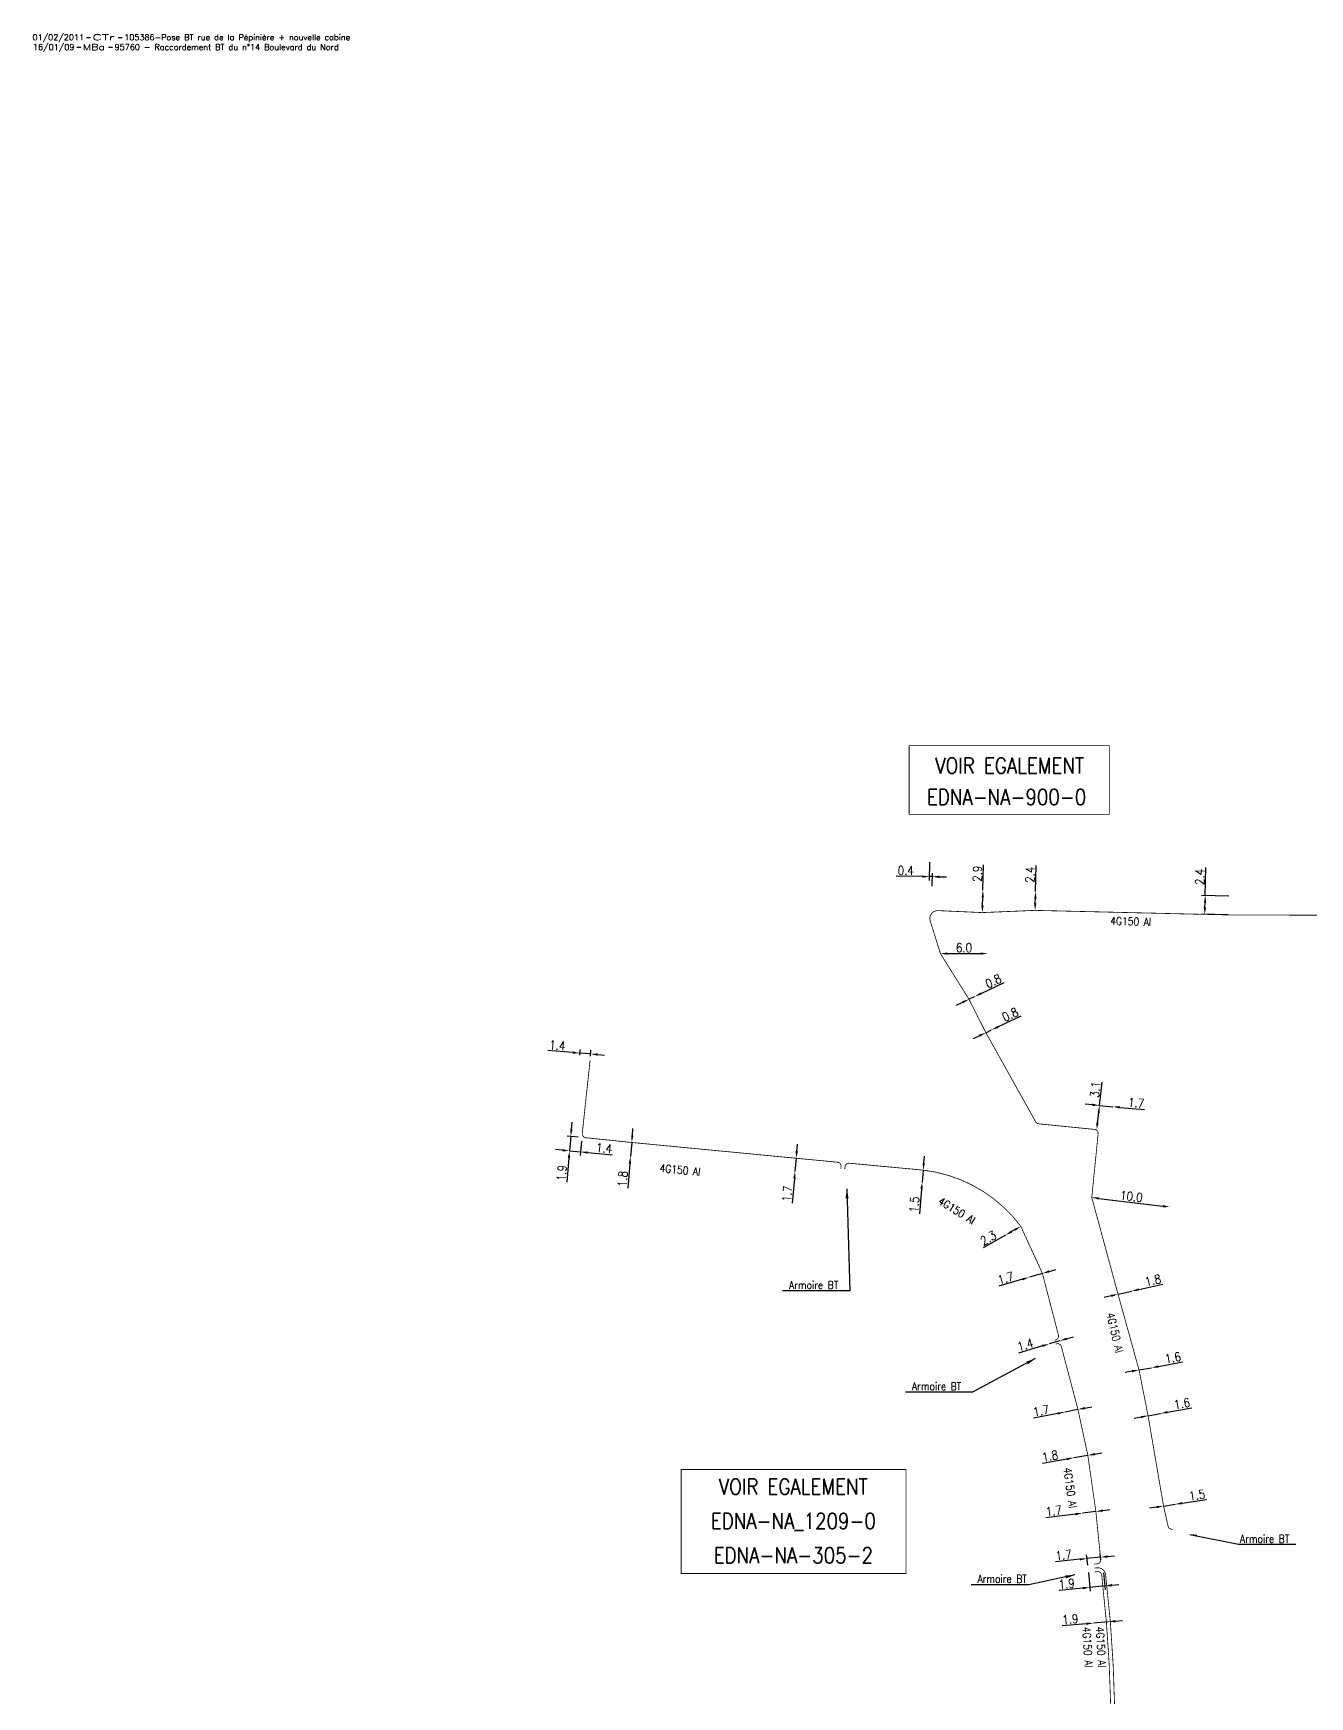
# Model space of a CAD drawing. Header units: millimetres. Extents: x 184994 to 186004, y 128000 to 129009.
# Drawn here: x 185010.7 to 185173, y 128553.6 to 128765.3 of the extents above; entities that cross this region are included whole.
import ezdxf
from ezdxf.enums import TextEntityAlignment as Align

# ---------------------------------------------------------------- set-up
doc = ezdxf.new("R2010")
doc.units = ezdxf.units.MM
doc.header["$PDMODE"] = 34
doc.linetypes.add('B_ST_Al', pattern=[2000, 1000, 1000])
doc.layers.get('0').update_dxf_attribs({"linetype": 'CONTINUOUS'})
doc.layers.get('Defpoints').update_dxf_attribs({"linetype": 'CONTINUOUS'})
for name, color, linetype in [('B_100', 3, 'CONTINUOUS'), ('B_110', 1, 'CONTINUOUS'), ('B_930', 7, 'CONTINUOUS')]:
    doc.layers.add(name, color=color, linetype=linetype)
doc.layers.add('B_910', color=7, linetype='CONTINUOUS', plot=False)
doc.styles.get("Standard").update_dxf_attribs({"font": 'romans.shx', "width": 0.85})
doc.dimstyles.get("Standard").update_dxf_attribs({"dimtxt": 1.5, "dimasz": 1.2, "dimexe": 0.625, "dimexo": 0.625, "dimgap": 0.25, "dimtad": 1, "dimdec": 1, "dimzin": 0, "dimdsep": 46, "dimtxsty": 'Standard', "dimcen": -0.5, "dimadec": 0, "dimazin": 0, "dimtfac": 1, "dimtdec": 1, "dimtmove": 0, "dimatfit": 3, "dimfxl": 0, "dimtolj": 1, "dimtzin": 0, "dimarcsym": 0})

# ---------------------------------------------------------------- blocks, each defined once
blk = doc.blocks.new('GIS_MODF')
at = {"color": 0, "linetype": 'Continuous', "flags": 128}
for points in [[(-2.26, -0.01), (-1.76, -0.01)], [(1.76, -0.01), (2.26, -0.01)]]:
    blk.add_lwpolyline(points, dxfattribs=at)
at = {"color": 0, "linetype": 'Continuous'}
blk.add_attdef('DATE', text='', height=0.75, dxfattribs=at).set_placement((-2.58, -0.39), align=Align.RIGHT)
at = {"color": 0, "linetype": 'Continuous', "width": 3.590909}
blk.add_attdef('USER', text='', height=0.75, dxfattribs=at).set_placement((-1.52, -0.39), (1.31, -0.39), align=Align.FIT)
at = {"color": 0, "linetype": 'Continuous'}
blk.add_attdef('DESC', (2.53, -0.39), '', height=0.75, dxfattribs=at)
blk = doc.blocks.new('*D402')
at = {"layer": 'B_110', "color": 0, "linetype": 'Continuous', "lineweight": -2, "transparency": 16777216}
for p, q in [((185138.15, 128656.08), (185138.23, 128659.4)), ((185138.11, 128654.58), (185138.13, 128655.18))]:
    blk.add_line(p, q, dxfattribs=at)
at = {"layer": 'B_110', "color": 0, "linetype": 'Continuous', "transparency": 16777216}
for points in [[(185137.98, 128655.18), (185138.28, 128655.18), (185138.15, 128656.08)], [(185137.96, 128654.58), (185138.26, 128654.58), (185138.09, 128653.68)]]:
    blk.add_solid(points, dxfattribs=at)
at = {"layer": 'Defpoints', "color": 0, "linetype": 'Continuous', "transparency": 16777216}
for p in [(185138.15, 128656.08), (185138.15, 128656.08), (185138.09, 128653.68)]:
    blk.add_point(p, dxfattribs=at)
at = {"layer": 'B_110', "color": 0, "linetype": 'Continuous', "transparency": 16777216, "insert": (185137.45, 128658.21), "char_height": 1.125, "attachment_point": 5, "rotation": 88.5311}
blk.add_mtext('\\A1;2.4', dxfattribs=at)
blk = doc.blocks.new('*D403')
at = {"layer": 'B_110', "color": 0, "linetype": 'Continuous', "lineweight": -2, "transparency": 16777216}
for p, q in [((185131.45, 128656.25), (185131.53, 128659.48)), ((185131.4, 128654.3), (185131.43, 128655.35))]:
    blk.add_line(p, q, dxfattribs=at)
at = {"layer": 'B_110', "color": 0, "linetype": 'Continuous', "transparency": 16777216}
for points in [[(185131.28, 128655.36), (185131.58, 128655.35), (185131.45, 128656.25)], [(185131.25, 128654.31), (185131.55, 128654.3), (185131.38, 128653.4)]]:
    blk.add_solid(points, dxfattribs=at)
at = {"layer": 'Defpoints', "color": 0, "linetype": 'Continuous', "transparency": 16777216}
for p in [(185131.45, 128656.25), (185131.45, 128656.25), (185131.38, 128653.4)]:
    blk.add_point(p, dxfattribs=at)
at = {"layer": 'B_110', "color": 0, "linetype": 'Continuous', "transparency": 16777216, "insert": (185130.75, 128658.34), "char_height": 1.125, "attachment_point": 5, "rotation": 88.5311}
blk.add_mtext('\\A1;2.9', dxfattribs=at)
blk = doc.blocks.new('*D404')
at = {"layer": 'B_110', "color": 0, "linetype": 'Continuous', "lineweight": -2, "transparency": 16777216}
for p, q in [((185124.67, 128659.82), (185124.63, 128657.5)), ((185123.74, 128657.98), (185120.42, 128658.03)), ((185125.01, 128657.97), (185124.64, 128657.97)), ((185125, 128656.76), (185125.02, 128658.43)), ((185125.91, 128657.95), (185126.81, 128657.94))]:
    blk.add_line(p, q, dxfattribs=at)
at = {"layer": 'B_110', "color": 0, "linetype": 'Continuous', "transparency": 16777216}
for points in [[(185123.74, 128658.13), (185123.74, 128657.83), (185124.64, 128657.97)], [(185125.92, 128658.1), (185125.91, 128657.8), (185125.01, 128657.97)]]:
    blk.add_solid(points, dxfattribs=at)
at = {"layer": 'Defpoints', "color": 0, "linetype": 'Continuous', "transparency": 16777216}
for p in [(185124.67, 128660.29), (185124.64, 128657.97), (185124.99, 128656.29)]:
    blk.add_point(p, dxfattribs=at)
at = {"layer": 'B_110', "color": 0, "linetype": 'Continuous', "transparency": 16777216, "insert": (185121.64, 128658.76), "char_height": 1.125, "attachment_point": 5, "rotation": 359.1889}
blk.add_mtext('\\A1;0.4', dxfattribs=at)
blk = doc.blocks.new('*D405')
at = {"layer": 'B_110', "color": 0, "linetype": 'Continuous', "lineweight": -2, "transparency": 16777216}
blk.add_line((185126.9469, 128648.183), (185131.1469, 128648.183), dxfattribs=at)
at = {"layer": 'B_110', "color": 0, "linetype": 'Continuous', "transparency": 16777216}
for points in [[(185126.9469, 128648.333), (185126.9469, 128648.033), (185126.0469, 128648.183)], [(185131.1469, 128648.333), (185131.1469, 128648.033), (185132.0469, 128648.183)]]:
    blk.add_solid(points, dxfattribs=at)
at = {"layer": 'Defpoints', "color": 0, "linetype": 'Continuous', "transparency": 16777216}
for p in [(185126.0469, 128648.183), (185132.0469, 128648.183), (185132.0469, 128648.183)]:
    blk.add_point(p, dxfattribs=at)
at = {"layer": 'B_110', "color": 0, "linetype": 'Continuous', "transparency": 16777216, "insert": (185129.0469, 128648.933), "char_height": 1.125, "attachment_point": 5}
blk.add_mtext('\\A1;6.0', dxfattribs=at)
blk = doc.blocks.new('*D406')
at = {"layer": 'B_110', "color": 0, "linetype": 'Continuous', "lineweight": -2, "transparency": 16777216}
for p, q in [((185131.22, 128643.1), (185134.17, 128644.51)), ((185129.68, 128642.37), (185130.4, 128642.71)), ((185128.87, 128641.98), (185128.06, 128641.59))]:
    blk.add_line(p, q, dxfattribs=at)
at = {"layer": 'B_110', "color": 0, "linetype": 'Continuous', "transparency": 16777216}
for points in [[(185128.8, 128642.12), (185128.93, 128641.85), (185129.68, 128642.37)], [(185131.15, 128643.24), (185131.28, 128642.97), (185130.4, 128642.71)]]:
    blk.add_solid(points, dxfattribs=at)
at = {"layer": 'Defpoints', "color": 0, "linetype": 'Continuous', "transparency": 16777216}
for p in [(185129.68, 128642.37), (185130.4, 128642.71), (185130.4, 128642.71)]:
    blk.add_point(p, dxfattribs=at)
at = {"layer": 'B_110', "color": 0, "linetype": 'Continuous', "transparency": 16777216, "insert": (185132.78, 128644.68), "char_height": 1.125, "attachment_point": 5, "rotation": 25.4859}
blk.add_mtext('\\A1;0.8', dxfattribs=at)
blk = doc.blocks.new('*D407')
at = {"layer": 'B_110', "color": 0, "linetype": 'Continuous', "lineweight": -2, "transparency": 16777216}
for p, q in [((185133.36, 128638.85), (185136.32, 128640.26)), ((185131.83, 128638.12), (185132.55, 128638.47)), ((185131.01, 128637.73), (185130.2, 128637.35))]:
    blk.add_line(p, q, dxfattribs=at)
at = {"layer": 'B_110', "color": 0, "linetype": 'Continuous', "transparency": 16777216}
for points in [[(185130.95, 128637.87), (185131.08, 128637.6), (185131.83, 128638.12)], [(185133.3, 128638.99), (185133.43, 128638.72), (185132.55, 128638.47)]]:
    blk.add_solid(points, dxfattribs=at)
at = {"layer": 'Defpoints', "color": 0, "linetype": 'Continuous', "transparency": 16777216}
for p in [(185131.83, 128638.12), (185132.55, 128638.47), (185132.55, 128638.47)]:
    blk.add_point(p, dxfattribs=at)
at = {"layer": 'B_110', "color": 0, "linetype": 'Continuous', "transparency": 16777216, "insert": (185134.92, 128640.43), "char_height": 1.125, "attachment_point": 5, "rotation": 25.4859}
blk.add_mtext('\\A1;0.8', dxfattribs=at)
blk = doc.blocks.new('*D408')
at = {"layer": 'B_110', "color": 0, "linetype": 'Continuous', "lineweight": -2, "transparency": 16777216}
for p, q in [((185145.38, 128628.94), (185144.48, 128629.02)), ((185146.28, 128628.86), (185147.97, 128628.7)), ((185148.87, 128628.62), (185151.99, 128628.33))]:
    blk.add_line(p, q, dxfattribs=at)
at = {"layer": 'B_110', "color": 0, "linetype": 'Continuous', "transparency": 16777216}
for points in [[(185145.39, 128629.09), (185145.37, 128628.79), (185146.28, 128628.86)], [(185148.88, 128628.77), (185148.85, 128628.47), (185147.97, 128628.7)]]:
    blk.add_solid(points, dxfattribs=at)
at = {"layer": 'Defpoints', "color": 0, "linetype": 'Continuous', "transparency": 16777216}
for p in [(185146.28, 128628.86), (185147.97, 128628.7), (185147.97, 128628.7)]:
    blk.add_point(p, dxfattribs=at)
at = {"layer": 'B_110', "color": 0, "linetype": 'Continuous', "transparency": 16777216, "insert": (185150.95, 128629.18), "char_height": 1.125, "attachment_point": 5, "rotation": 354.6991}
blk.add_mtext('\\A1;1.7', dxfattribs=at)
blk = doc.blocks.new('*D409')
at = {"layer": 'B_110', "color": 0, "linetype": 'Continuous', "lineweight": -2, "transparency": 16777216}
for p, q in [((185146.28, 128628.86), (185146.62, 128631.84)), ((185146.03, 128626.67), (185146.18, 128627.96))]:
    blk.add_line(p, q, dxfattribs=at)
at = {"layer": 'B_110', "color": 0, "linetype": 'Continuous', "transparency": 16777216}
for points in [[(185146.03, 128627.98), (185146.33, 128627.95), (185146.28, 128628.86)], [(185145.88, 128626.69), (185146.18, 128626.65), (185145.93, 128625.78)]]:
    blk.add_solid(points, dxfattribs=at)
at = {"layer": 'Defpoints', "color": 0, "linetype": 'Continuous', "transparency": 16777216}
for p in [(185146.28, 128628.86), (185146.28, 128628.86), (185145.93, 128625.78)]:
    blk.add_point(p, dxfattribs=at)
at = {"layer": 'B_110', "color": 0, "linetype": 'Continuous', "transparency": 16777216, "insert": (185145.75, 128630.88), "char_height": 1.125, "attachment_point": 5, "rotation": 83.5423}
blk.add_mtext('\\A1;3.1', dxfattribs=at)
blk = doc.blocks.new('*D410')
at = {"layer": 'B_110', "color": 0, "linetype": 'Continuous', "lineweight": -2, "transparency": 16777216}
blk.add_line((185146.19, 128617.04), (185154.33, 128616.05), dxfattribs=at)
at = {"layer": 'B_110', "color": 0, "linetype": 'Continuous', "transparency": 16777216}
for points in [[(185146.21, 128617.19), (185146.17, 128616.89), (185145.3, 128617.15)], [(185154.35, 128616.2), (185154.31, 128615.9), (185155.23, 128615.94)]]:
    blk.add_solid(points, dxfattribs=at)
at = {"layer": 'Defpoints', "color": 0, "linetype": 'Continuous', "transparency": 16777216}
for p in [(185145.3, 128617.15), (185155.23, 128615.94), (185155.23, 128615.94)]:
    blk.add_point(p, dxfattribs=at)
at = {"layer": 'B_110', "color": 0, "linetype": 'Continuous', "transparency": 16777216, "insert": (185150.35, 128617.29), "char_height": 1.125, "attachment_point": 5, "rotation": 353.0339}
blk.add_mtext('\\A1;10.0', dxfattribs=at)
blk = doc.blocks.new('*D411')
at = {"layer": 'B_110', "color": 0, "linetype": 'Continuous', "lineweight": -2, "transparency": 16777216}
for p, q in [((185151.27, 128605.44), (185154.34, 128606.14)), ((185147.76, 128604.64), (185146.89, 128604.44)), ((185148.64, 128604.84), (185150.39, 128605.24))]:
    blk.add_line(p, q, dxfattribs=at)
at = {"layer": 'B_110', "color": 0, "linetype": 'Continuous', "transparency": 16777216}
for points in [[(185147.73, 128604.78), (185147.8, 128604.49), (185148.64, 128604.84)], [(185151.24, 128605.59), (185151.31, 128605.29), (185150.39, 128605.24)]]:
    blk.add_solid(points, dxfattribs=at)
at = {"layer": 'Defpoints', "color": 0, "linetype": 'Continuous', "transparency": 16777216}
for p in [(185148.64, 128604.84), (185150.39, 128605.24), (185150.39, 128605.24)]:
    blk.add_point(p, dxfattribs=at)
at = {"layer": 'B_110', "color": 0, "linetype": 'Continuous', "transparency": 16777216, "insert": (185153.08, 128606.62), "char_height": 1.125, "attachment_point": 5, "rotation": 12.8793}
blk.add_mtext('\\A1;1.8', dxfattribs=at)
blk = doc.blocks.new('*D412')
at = {"layer": 'B_110', "color": 0, "linetype": 'Continuous', "lineweight": -2, "transparency": 16777216}
for p, q in [((185151.31, 128595.21), (185152.89, 128595.49)), ((185153.77, 128595.66), (185156.86, 128596.22)), ((185150.43, 128595.04), (185149.54, 128594.88))]:
    blk.add_line(p, q, dxfattribs=at)
at = {"layer": 'B_110', "color": 0, "linetype": 'Continuous', "transparency": 16777216}
for points in [[(185153.74, 128595.8), (185153.8, 128595.51), (185152.89, 128595.49)], [(185150.4, 128595.19), (185150.45, 128594.9), (185151.31, 128595.21)]]:
    blk.add_solid(points, dxfattribs=at)
at = {"layer": 'Defpoints', "color": 0, "linetype": 'Continuous', "transparency": 16777216}
for p in [(185152.89, 128595.49), (185152.89, 128595.49), (185151.31, 128595.21)]:
    blk.add_point(p, dxfattribs=at)
at = {"layer": 'B_110', "color": 0, "linetype": 'Continuous', "transparency": 16777216, "insert": (185155.62, 128596.76), "char_height": 1.125, "attachment_point": 5, "rotation": 10.3599}
blk.add_mtext('\\A1;1.6', dxfattribs=at)
blk = doc.blocks.new('*D413')
at = {"layer": 'B_110', "color": 0, "linetype": 'Continuous', "lineweight": -2, "transparency": 16777216}
for p, q in [((185151.57, 128589.21), (185150.69, 128589.05)), ((185152.46, 128589.38), (185154.03, 128589.66)), ((185154.92, 128589.83), (185158.01, 128590.39))]:
    blk.add_line(p, q, dxfattribs=at)
at = {"layer": 'B_110', "color": 0, "linetype": 'Continuous', "transparency": 16777216}
for points in [[(185151.54, 128589.36), (185151.6, 128589.07), (185152.46, 128589.38)], [(185154.89, 128589.97), (185154.94, 128589.68), (185154.03, 128589.66)]]:
    blk.add_solid(points, dxfattribs=at)
at = {"layer": 'Defpoints', "color": 0, "linetype": 'Continuous', "transparency": 16777216}
for p in [(185152.46, 128589.38), (185154.03, 128589.66), (185154.03, 128589.66)]:
    blk.add_point(p, dxfattribs=at)
at = {"layer": 'B_110', "color": 0, "linetype": 'Continuous', "transparency": 16777216, "insert": (185156.77, 128590.93), "char_height": 1.125, "attachment_point": 5, "rotation": 10.3599}
blk.add_mtext('\\A1;1.6', dxfattribs=at)
blk = doc.blocks.new('*D414')
at = {"layer": 'B_110', "color": 0, "linetype": 'Continuous', "lineweight": -2, "transparency": 16777216}
for p, q in [((185156.8, 128578.25), (185159.91, 128578.72)), ((185153.54, 128577.76), (185152.65, 128577.63)), ((185154.43, 128577.89), (185155.91, 128578.12))]:
    blk.add_line(p, q, dxfattribs=at)
at = {"layer": 'B_110', "color": 0, "linetype": 'Continuous', "transparency": 16777216}
for points in [[(185153.51, 128577.91), (185153.56, 128577.61), (185154.43, 128577.89)], [(185156.78, 128578.4), (185156.82, 128578.1), (185155.91, 128578.12)]]:
    blk.add_solid(points, dxfattribs=at)
at = {"layer": 'Defpoints', "color": 0, "linetype": 'Continuous', "transparency": 16777216}
for p in [(185154.43, 128577.89), (185155.91, 128578.12), (185155.91, 128578.12)]:
    blk.add_point(p, dxfattribs=at)
at = {"layer": 'B_110', "color": 0, "linetype": 'Continuous', "transparency": 16777216, "insert": (185158.69, 128579.29), "char_height": 1.125, "attachment_point": 5, "rotation": 8.5644}
blk.add_mtext('\\A1;1.5', dxfattribs=at)
blk = doc.blocks.new('*D420')
at = {"layer": 'B_110', "color": 0, "linetype": 'Continuous', "lineweight": -2, "transparency": 16777216}
for p, q in [((185159.73, 128655.58), (185159.82, 128659.13)), ((185162.73, 128655.5), (185159.26, 128655.59)), ((185162.67, 128653.11), (185159.2, 128653.19)), ((185159.69, 128654.08), (185159.71, 128654.68))]:
    blk.add_line(p, q, dxfattribs=at)
at = {"layer": 'B_110', "color": 0, "linetype": 'Continuous', "transparency": 16777216}
for points in [[(185159.56, 128654.69), (185159.86, 128654.68), (185159.73, 128655.58)], [(185159.54, 128654.09), (185159.84, 128654.08), (185159.67, 128653.18)]]:
    blk.add_solid(points, dxfattribs=at)
at = {"layer": 'Defpoints', "color": 0, "linetype": 'Continuous', "transparency": 16777216}
for p in [(185159.73, 128655.58), (185163.2, 128655.49), (185163.14, 128653.09)]:
    blk.add_point(p, dxfattribs=at)
at = {"layer": 'B_110', "color": 0, "linetype": 'Continuous', "transparency": 16777216, "insert": (185159.04, 128657.94), "char_height": 1.125, "attachment_point": 5, "rotation": 88.5311}
blk.add_mtext('\\A1;2.4', dxfattribs=at)
blk = doc.blocks.new('*D765')
at = {"layer": 'B_100', "color": 0, "linetype": 'Continuous', "lineweight": -2, "transparency": 16777216}
for p, q in [((185079.29, 128635.59), (185076.12, 128635.85)), ((185080.17, 128635.24), (185080.23, 128635.99)), ((185081.52, 128635.13), (185081.58, 128635.88)), ((185081.55, 128635.41), (185080.19, 128635.52)), ((185082.44, 128635.34), (185083.34, 128635.27))]:
    blk.add_line(p, q, dxfattribs=at)
at = {"layer": 'B_100', "color": 0, "linetype": 'Continuous', "transparency": 16777216}
for points in [[(185079.31, 128635.74), (185079.28, 128635.44), (185080.19, 128635.52)], [(185082.46, 128635.49), (185082.43, 128635.19), (185081.55, 128635.41)]]:
    blk.add_solid(points, dxfattribs=at)
at = {"layer": 'Defpoints', "color": 0, "linetype": 'Continuous', "transparency": 16777216}
for p in [(185080.13, 128634.77), (185080.19, 128635.52), (185081.49, 128634.66)]:
    blk.add_point(p, dxfattribs=at)
at = {"layer": 'B_100', "color": 0, "linetype": 'Continuous', "transparency": 16777216, "insert": (185077.32, 128636.51), "char_height": 1.125, "attachment_point": 5, "rotation": 355.3677}
blk.add_mtext('\\A1;1.4', dxfattribs=at)
blk = doc.blocks.new('*D766')
at = {"layer": 'B_100', "color": 0, "linetype": 'Continuous', "lineweight": -2, "transparency": 16777216}
for p, q in [((185077.98, 128623.16), (185077.08, 128623.25)), ((185078.87, 128623.08), (185080.27, 128622.95)), ((185080.39, 128624.33), (185080.22, 128622.48)), ((185081.16, 128622.86), (185084.33, 128622.57))]:
    blk.add_line(p, q, dxfattribs=at)
at = {"layer": 'B_100', "color": 0, "linetype": 'Continuous', "transparency": 16777216}
for points in [[(185077.99, 128623.31), (185077.96, 128623.01), (185078.87, 128623.08)], [(185081.18, 128623.01), (185081.15, 128622.72), (185080.27, 128622.95)]]:
    blk.add_solid(points, dxfattribs=at)
at = {"layer": 'Defpoints', "color": 0, "linetype": 'Continuous', "transparency": 16777216}
for p in [(185078.87, 128623.08), (185078.87, 128623.08), (185080.44, 128624.8)]:
    blk.add_point(p, dxfattribs=at)
at = {"layer": 'B_100', "color": 0, "linetype": 'Continuous', "transparency": 16777216, "insert": (185083.27, 128623.42), "char_height": 1.125, "attachment_point": 5, "rotation": 354.6575}
blk.add_mtext('\\A1;1.4', dxfattribs=at)
blk = doc.blocks.new('*D767')
at = {"layer": 'B_100', "color": 0, "linetype": 'Continuous', "lineweight": -2, "transparency": 16777216}
for p, q in [((185079.11, 128625.82), (185079.19, 128626.72)), ((185079.97, 128624.84), (185078.56, 128624.96)), ((185079.03, 128624.92), (185078.87, 128623.08)), ((185078.79, 128622.18), (185078.53, 128619.1))]:
    blk.add_line(p, q, dxfattribs=at)
at = {"layer": 'B_100', "color": 0, "linetype": 'Continuous', "transparency": 16777216}
for points in [[(185078.96, 128625.83), (185079.26, 128625.81), (185079.03, 128624.92)], [(185078.64, 128622.2), (185078.94, 128622.17), (185078.87, 128623.08)]]:
    blk.add_solid(points, dxfattribs=at)
at = {"layer": 'Defpoints', "color": 0, "linetype": 'Continuous', "transparency": 16777216}
for p in [(185078.87, 128623.08), (185078.87, 128623.08), (185080.44, 128624.8)]:
    blk.add_point(p, dxfattribs=at)
at = {"layer": 'B_100', "color": 0, "linetype": 'Continuous', "transparency": 16777216, "insert": (185077.87, 128620.26), "char_height": 1.125, "attachment_point": 5, "rotation": 85.0601}
blk.add_mtext('\\A1;1.9', dxfattribs=at)
blk = doc.blocks.new('*D768')
at = {"layer": 'B_100', "color": 0, "linetype": 'Continuous', "lineweight": -2, "transparency": 16777216}
for p, q in [((185086.86, 128625.04), (185086.93, 128625.94)), ((185086.78, 128624.15), (185086.62, 128622.35)), ((185086.55, 128621.46), (185086.28, 128618.33))]:
    blk.add_line(p, q, dxfattribs=at)
at = {"layer": 'B_100', "color": 0, "linetype": 'Continuous', "transparency": 16777216}
for points in [[(185086.71, 128625.06), (185087.01, 128625.03), (185086.78, 128624.15)], [(185086.4, 128621.47), (185086.7, 128621.44), (185086.62, 128622.35)]]:
    blk.add_solid(points, dxfattribs=at)
at = {"layer": 'Defpoints', "color": 0, "linetype": 'Continuous', "transparency": 16777216}
for p in [(185086.78, 128624.15), (185086.62, 128622.35), (185086.62, 128622.35)]:
    blk.add_point(p, dxfattribs=at)
at = {"layer": 'B_100', "color": 0, "linetype": 'Continuous', "transparency": 16777216, "insert": (185085.63, 128619.51), "char_height": 1.125, "attachment_point": 5, "rotation": 85.0596}
blk.add_mtext('\\A1;1.8', dxfattribs=at)
blk = doc.blocks.new('*D769')
at = {"layer": 'B_100', "color": 0, "linetype": 'Continuous', "lineweight": -2, "transparency": 16777216}
for p, q in [((185107.78, 128623.04), (185107.85, 128623.93)), ((185107.7, 128622.14), (185107.55, 128620.47)), ((185107.48, 128619.57), (185107.21, 128616.44))]:
    blk.add_line(p, q, dxfattribs=at)
at = {"layer": 'B_100', "color": 0, "linetype": 'Continuous', "transparency": 16777216}
for points in [[(185107.63, 128623.05), (185107.93, 128623.02), (185107.7, 128622.14)], [(185107.33, 128619.58), (185107.63, 128619.56), (185107.55, 128620.47)]]:
    blk.add_solid(points, dxfattribs=at)
at = {"layer": 'Defpoints', "color": 0, "linetype": 'Continuous', "transparency": 16777216}
for p in [(185107.7, 128622.14), (185107.55, 128620.47), (185107.55, 128620.47)]:
    blk.add_point(p, dxfattribs=at)
at = {"layer": 'B_100', "color": 0, "linetype": 'Continuous', "transparency": 16777216, "insert": (185106.56, 128617.62), "char_height": 1.125, "attachment_point": 5, "rotation": 85.0602}
blk.add_mtext('\\A1;1.7', dxfattribs=at)
blk = doc.blocks.new('*D770')
at = {"layer": 'B_110', "color": 0, "linetype": 'Continuous', "lineweight": -2, "transparency": 16777216}
for p, q in [((185123.93, 128621.52), (185124.01, 128622.42)), ((185123.86, 128620.63), (185123.73, 128619.1)), ((185123.65, 128618.21), (185123.38, 128615.07))]:
    blk.add_line(p, q, dxfattribs=at)
at = {"layer": 'B_110', "color": 0, "linetype": 'Continuous', "transparency": 16777216}
for points in [[(185123.78, 128621.54), (185124.08, 128621.51), (185123.86, 128620.63)], [(185123.5, 128618.22), (185123.8, 128618.19), (185123.73, 128619.1)]]:
    blk.add_solid(points, dxfattribs=at)
at = {"layer": 'Defpoints', "color": 0, "linetype": 'Continuous', "transparency": 16777216}
for p in [(185123.73, 128619.1), (185123.73, 128619.1), (185123.86, 128620.63)]:
    blk.add_point(p, dxfattribs=at)
at = {"layer": 'B_110', "color": 0, "linetype": 'Continuous', "transparency": 16777216, "insert": (185122.73, 128616.26), "char_height": 1.125, "attachment_point": 5, "rotation": 85.0998}
blk.add_mtext('\\A1;1.5', dxfattribs=at)
blk = doc.blocks.new('*D771')
at = {"layer": 'B_110', "color": 0, "linetype": 'Continuous', "lineweight": -2, "transparency": 16777216}
for p, q in [((185135.5, 128613.03), (185135.11, 128612.81)), ((185134.33, 128612.36), (185131.47, 128610.75))]:
    blk.add_line(p, q, dxfattribs=at)
at = {"layer": 'B_110', "color": 0, "linetype": 'Continuous', "transparency": 16777216}
for points in [[(185135.04, 128612.94), (185135.18, 128612.68), (185134.33, 128612.36)], [(185135.43, 128613.16), (185135.57, 128612.9), (185136.28, 128613.47)]]:
    blk.add_solid(points, dxfattribs=at)
at = {"layer": 'Defpoints', "color": 0, "linetype": 'Continuous', "transparency": 16777216}
for p in [(185136.28, 128613.47), (185134.33, 128612.36), (185134.33, 128612.36)]:
    blk.add_point(p, dxfattribs=at)
at = {"layer": 'B_110', "color": 0, "linetype": 'Continuous', "transparency": 16777216, "insert": (185132.14, 128611.99), "char_height": 1.125, "attachment_point": 5, "rotation": 29.4992}
blk.add_mtext('\\A1;2.3', dxfattribs=at)
blk = doc.blocks.new('*D772')
at = {"layer": 'B_110', "color": 0, "linetype": 'Continuous', "lineweight": -2, "transparency": 16777216}
for p, q in [((185136.5, 128606.74), (185133.49, 128605.85)), ((185139.02, 128607.49), (185137.36, 128607)), ((185139.88, 128607.75), (185140.74, 128608))]:
    blk.add_line(p, q, dxfattribs=at)
at = {"layer": 'B_110', "color": 0, "linetype": 'Continuous', "transparency": 16777216}
for points in [[(185136.46, 128606.89), (185136.54, 128606.6), (185137.36, 128607)], [(185139.84, 128607.89), (185139.92, 128607.6), (185139.02, 128607.49)]]:
    blk.add_solid(points, dxfattribs=at)
at = {"layer": 'Defpoints', "color": 0, "linetype": 'Continuous', "transparency": 16777216}
for p in [(185137.36, 128607), (185137.36, 128607), (185139.02, 128607.49)]:
    blk.add_point(p, dxfattribs=at)
at = {"layer": 'B_110', "color": 0, "linetype": 'Continuous', "transparency": 16777216, "insert": (185134.35, 128606.89), "char_height": 1.125, "attachment_point": 5, "rotation": 16.5289}
blk.add_mtext('\\A1;1.7', dxfattribs=at)
blk = doc.blocks.new('*D773')
at = {"layer": 'B_110', "color": 0, "linetype": 'Continuous', "lineweight": -2, "transparency": 16777216}
for p, q in [((185139.02, 128598.26), (185135.96, 128597.35)), ((185141.24, 128598.92), (185139.88, 128598.52)), ((185142.1, 128599.18), (185142.97, 128599.43))]:
    blk.add_line(p, q, dxfattribs=at)
at = {"layer": 'B_110', "color": 0, "linetype": 'Continuous', "transparency": 16777216}
for points in [[(185138.97, 128598.4), (185139.06, 128598.12), (185139.88, 128598.52)], [(185142.06, 128599.32), (185142.15, 128599.03), (185141.24, 128598.92)]]:
    blk.add_solid(points, dxfattribs=at)
at = {"layer": 'Defpoints', "color": 0, "linetype": 'Continuous', "transparency": 16777216}
for p in [(185139.88, 128598.52), (185139.88, 128598.52), (185141.24, 128598.92)]:
    blk.add_point(p, dxfattribs=at)
at = {"layer": 'B_110', "color": 0, "linetype": 'Continuous', "transparency": 16777216, "insert": (185136.84, 128598.4), "char_height": 1.125, "attachment_point": 5, "rotation": 16.5289}
blk.add_mtext('\\A1;1.4', dxfattribs=at)
blk = doc.blocks.new('*D774')
at = {"layer": 'B_110', "color": 0, "linetype": 'Continuous', "lineweight": -2, "transparency": 16777216}
for p, q in [((185140.98, 128589.68), (185137.89, 128589.07)), ((185143.54, 128590.18), (185141.86, 128589.85)), ((185144.42, 128590.35), (185145.3, 128590.52))]:
    blk.add_line(p, q, dxfattribs=at)
at = {"layer": 'B_110', "color": 0, "linetype": 'Continuous', "transparency": 16777216}
for points in [[(185140.95, 128589.82), (185141.01, 128589.53), (185141.86, 128589.85)], [(185144.39, 128590.5), (185144.45, 128590.2), (185143.54, 128590.18)]]:
    blk.add_solid(points, dxfattribs=at)
at = {"layer": 'Defpoints', "color": 0, "linetype": 'Continuous', "transparency": 16777216}
for p in [(185141.86, 128589.85), (185141.86, 128589.85), (185143.54, 128590.18)]:
    blk.add_point(p, dxfattribs=at)
at = {"layer": 'B_110', "color": 0, "linetype": 'Continuous', "transparency": 16777216, "insert": (185138.85, 128590.02), "char_height": 1.125, "attachment_point": 5, "rotation": 11.0899}
blk.add_mtext('\\A1;1.7', dxfattribs=at)
blk = doc.blocks.new('*D775')
at = {"layer": 'B_110', "color": 0, "linetype": 'Continuous', "lineweight": -2, "transparency": 16777216}
for p, q in [((185142.11, 128583.87), (185139.02, 128583.32)), ((185144.8, 128584.34), (185143, 128584.03)), ((185145.69, 128584.5), (185146.58, 128584.66))]:
    blk.add_line(p, q, dxfattribs=at)
at = {"layer": 'B_110', "color": 0, "linetype": 'Continuous', "transparency": 16777216}
for points in [[(185142.09, 128584.02), (185142.14, 128583.72), (185143, 128584.03)], [(185145.66, 128584.65), (185145.72, 128584.35), (185144.8, 128584.34)]]:
    blk.add_solid(points, dxfattribs=at)
at = {"layer": 'Defpoints', "color": 0, "linetype": 'Continuous', "transparency": 16777216}
for p in [(185143, 128584.03), (185143, 128584.03), (185144.8, 128584.34)]:
    blk.add_point(p, dxfattribs=at)
at = {"layer": 'B_110', "color": 0, "linetype": 'Continuous', "transparency": 16777216, "insert": (185139.99, 128584.26), "char_height": 1.125, "attachment_point": 5, "rotation": 10.0044}
blk.add_mtext('\\A1;1.8', dxfattribs=at)
blk = doc.blocks.new('*D776')
at = {"layer": 'B_110', "color": 0, "linetype": 'Continuous', "lineweight": -2, "transparency": 16777216}
for p, q in [((185143.21, 128576.87), (185139.45, 128576.38)), ((185145.82, 128577.2), (185144.11, 128576.98)), ((185146.71, 128577.32), (185147.61, 128577.43))]:
    blk.add_line(p, q, dxfattribs=at)
at = {"layer": 'B_110', "color": 0, "linetype": 'Continuous', "transparency": 16777216}
for points in [[(185143.19, 128577.01), (185143.23, 128576.72), (185144.11, 128576.98)], [(185146.7, 128577.47), (185146.73, 128577.17), (185145.82, 128577.2)]]:
    blk.add_solid(points, dxfattribs=at)
at = {"layer": 'Defpoints', "color": 0, "linetype": 'Continuous', "transparency": 16777216}
for p in [(185144.11, 128576.98), (185144.11, 128576.98), (185145.82, 128577.2)]:
    blk.add_point(p, dxfattribs=at)
at = {"layer": 'B_110', "color": 0, "linetype": 'Continuous', "transparency": 16777216, "insert": (185140.46, 128577.27), "char_height": 1.125, "attachment_point": 5, "rotation": 7.3593}
blk.add_mtext('\\A1;1.7', dxfattribs=at)
blk = doc.blocks.new('*D777')
at = {"layer": 'B_110', "color": 0, "linetype": 'Continuous', "lineweight": -2, "transparency": 16777216}
for p, q in [((185143.8, 128571.11), (185140.67, 128570.8)), ((185144.78, 128570.38), (185144.65, 128571.67)), ((185146.42, 128571.38), (185144.69, 128571.2)), ((185146.45, 128571.06), (185146.37, 128571.84)), ((185147.31, 128571.47), (185148.21, 128571.56))]:
    blk.add_line(p, q, dxfattribs=at)
at = {"layer": 'B_110', "color": 0, "linetype": 'Continuous', "transparency": 16777216}
for points in [[(185143.78, 128571.26), (185143.81, 128570.97), (185144.69, 128571.2)], [(185147.3, 128571.62), (185147.33, 128571.32), (185146.42, 128571.38)]]:
    blk.add_solid(points, dxfattribs=at)
at = {"layer": 'Defpoints', "color": 0, "linetype": 'Continuous', "transparency": 16777216}
for p in [(185144.69, 128571.2), (185146.49, 128570.59), (185144.82, 128569.92)]:
    blk.add_point(p, dxfattribs=at)
at = {"layer": 'B_110', "color": 0, "linetype": 'Continuous', "transparency": 16777216, "insert": (185141.71, 128571.66), "char_height": 1.125, "attachment_point": 5, "rotation": 5.7615}
blk.add_mtext('\\A1;1.7', dxfattribs=at)
blk = doc.blocks.new('*D783')
at = {"layer": 'B_110', "color": 0, "linetype": 'Continuous', "lineweight": -2, "transparency": 16777216}
for p, q in [((185144.62, 128562.92), (185141.54, 128562.65)), ((185147.41, 128563.16), (185145.52, 128563)), ((185148.31, 128563.24), (185149.2, 128563.32))]:
    blk.add_line(p, q, dxfattribs=at)
at = {"layer": 'B_110', "color": 0, "linetype": 'Continuous', "transparency": 16777216}
for points in [[(185144.61, 128563.07), (185144.63, 128562.77), (185145.52, 128563)], [(185148.29, 128563.39), (185148.32, 128563.09), (185147.41, 128563.16)]]:
    blk.add_solid(points, dxfattribs=at)
at = {"layer": 'Defpoints', "color": 0, "linetype": 'Continuous', "transparency": 16777216}
for p in [(185145.52, 128563), (185145.52, 128563), (185147.41, 128563.16)]:
    blk.add_point(p, dxfattribs=at)
at = {"layer": 'B_110', "color": 0, "linetype": 'Continuous', "transparency": 16777216, "insert": (185142.57, 128563.49), "char_height": 1.125, "attachment_point": 5, "rotation": 4.9445}
blk.add_mtext('\\A1;1.9', dxfattribs=at)
blk = doc.blocks.new('*D784')
at = {"layer": 'B_110', "color": 0, "linetype": 'Continuous', "lineweight": -2, "transparency": 16777216}
for p, q in [((185144.87, 128569.45), (185145.11, 128567.08)), ((185146.79, 128569.39), (185147, 128567.27)), ((185144.17, 128567.45), (185141.09, 128567.14)), ((185146.95, 128567.73), (185145.06, 128567.54)), ((185147.85, 128567.82), (185148.74, 128567.91))]:
    blk.add_line(p, q, dxfattribs=at)
at = {"layer": 'B_110', "color": 0, "linetype": 'Continuous', "transparency": 16777216}
for points in [[(185147.83, 128567.97), (185147.86, 128567.67), (185146.95, 128567.73)], [(185144.15, 128567.6), (185144.18, 128567.3), (185145.06, 128567.54)]]:
    blk.add_solid(points, dxfattribs=at)
at = {"layer": 'Defpoints', "color": 0, "linetype": 'Continuous', "transparency": 16777216}
for p in [(185144.82, 128569.92), (185146.74, 128569.86), (185145.06, 128567.54)]:
    blk.add_point(p, dxfattribs=at)
at = {"layer": 'B_110', "color": 0, "linetype": 'Continuous', "transparency": 16777216, "insert": (185142.1, 128568), "char_height": 1.125, "attachment_point": 5, "rotation": 5.7615}
blk.add_mtext('\\A1;1.9', dxfattribs=at)

msp = doc.modelspace()

# ---------------------------------------------------------------- linework, layer by layer
at = {"layer": 'B_100', "linetype": 'B_ST_Al', "const_width": 0.1, "flags": 128}
msp.add_lwpolyline([(185081.49, 128634.66), (185080.49, 128625.3, 0.415149), (185080.94, 128624.75), (185086.78, 128624.15), (185107.7, 128622.14), (185112.96, 128621.64, -0.41589), (185113.41, 128621.09), (185113.38, 128620.8)], format="xyb", dxfattribs=at)
at = {"layer": 'B_100', "linetype": 'B_ST_Al', "ltscale": 0.5, "const_width": 0.1, "flags": 128}
msp.add_lwpolyline([(185146.67, 128537.51), (185146.93, 128537.5, 0.422409), (185147.47, 128537.97), (185147.6, 128541.02), (185147.72, 128544.28), (185147.84, 128548.27), (185147.73, 128551.72), (185147.52, 128557.69), (185147.16, 128563.14), (185146.77, 128567.02), (185146.57, 128569.09, 0.414248), (185146.02, 128569.54), (185145.67, 128569.5)], format="xyb", dxfattribs=at)
at = {"layer": 'B_110', "linetype": 'B_ST_Al', "const_width": 0.1, "flags": 128}
for points in [[(185176.91, 128655.2), (185176.87, 128654.03, -0.404705), (185175.86, 128653.07), (185163.14, 128653.09), (185138.09, 128653.68), (185131.42, 128653.4, -0.02138), (185131.33, 128653.4), (185125.75, 128653.65, 0.519585), (185124.75, 128652.35), (185126.05, 128648.18), (185129.68, 128642.37), (185131.83, 128638.12), (185138.17, 128626.77, 0.245019), (185138.56, 128626.52), (185145.66, 128625.81, -0.418072), (185146.11, 128625.25), (185145.3, 128617.15), (185148.64, 128604.84), (185151.31, 128595.21), (185152.46, 128589.38), (185154.43, 128577.89), (185155.01, 128575.33, 0.388634), (185155.56, 128574.94), (185155.6, 128574.94)], [(185140.57, 128598.98), (185140.71, 128599.02, 0.403992), (185141.06, 128599.63), (185139.02, 128607.49), (185136.28, 128613.47, 0.20666), (185123.86, 128620.63), (185114.45, 128621.51, 0.411897), (185113.91, 128621.06), (185113.88, 128620.75)], [(185145.57, 128570.5), (185146, 128570.54, 0.41462), (185146.44, 128571.09), (185145.82, 128577.2), (185144.8, 128584.34), (185143.54, 128590.18), (185141.43, 128598.18, 0.423441), (185140.81, 128598.53), (185140.72, 128598.5)], [(185145.62, 128570), (185145.97, 128570.03, -0.414248), (185147.06, 128569.14), (185147.27, 128567.07), (185147.66, 128563.18), (185148.02, 128557.72), (185148.23, 128551.74), (185148.34, 128548.28), (185148.22, 128544.26), (185148.09, 128541), (185147.97, 128537.95, -0.422409), (185146.9, 128537), (185146.63, 128537.02)]]:
    msp.add_lwpolyline(points, format="xyb", dxfattribs=at)
at = {"layer": 'B_930', "const_width": 0.1}
for points in [[(185122.07, 128674.65), (185147.54, 128674.65), (185147.54, 128665.91), (185122.07, 128665.91)], [(185093.07, 128582.54), (185121.66, 128582.54), (185121.66, 128569.3), (185093.07, 128569.3)]]:
    msp.add_lwpolyline(points, close=True, dxfattribs=at)

# ---------------------------------------------------------------- block references
at = {"layer": 'B_910'}
ref = msp.add_blockref('GIS_MODF', (185019.7, 128764.77), dxfattribs=at)
ref.add_attrib('DATE', '01/02/2011', dxfattribs={"layer": '0', "color": 0, "linetype": 'Continuous', "height": 0.75}).set_placement((185017.12, 128764.39), align=Align.RIGHT)
ref.add_attrib('USER', 'CTr', dxfattribs={"layer": '0', "color": 0, "linetype": 'Continuous', "height": 0.75, "width": 1.612245}).set_placement((185018.19, 128764.39), (185021.01, 128764.39), align=Align.FIT)
ref.add_attrib('DESC', '105386-Pose BT rue de la Pépinière + nouvelle cabine', (185022.23, 128764.39), dxfattribs={"layer": '0', "color": 0, "linetype": 'Continuous', "height": 0.75})
ref = msp.add_blockref('GIS_MODF', (185018.47, 128763.54), dxfattribs=at)
ref.add_attrib('DATE', '16/01/09', dxfattribs={"layer": '0', "color": 0, "linetype": 'Continuous', "height": 0.75}).set_placement((185015.89, 128763.15), align=Align.RIGHT)
ref.add_attrib('USER', 'MBa', dxfattribs={"layer": '0', "color": 0, "linetype": 'Continuous', "height": 0.75, "width": 1.316667}).set_placement((185016.96, 128763.15), (185019.78, 128763.15), align=Align.FIT)
ref.add_attrib('DESC', '95760 - Raccordement BT du n°14 Boulevard du Nord', (185021, 128763.15), dxfattribs={"layer": '0', "color": 0, "linetype": 'Continuous', "height": 0.75})

# ---------------------------------------------------------------- texts
at = {"layer": 'B_100', "linetype": 'B_ST_Al', "width": 0.85}
msp.add_text('4G150 Al', height=1, rotation=354.5207, dxfattribs=at).set_placement((185092.93, 128620.65), align=Align.MIDDLE)
at = {"layer": 'B_100', "linetype": 'B_ST_Al', "ltscale": 0.5, "width": 0.85}
msp.add_text('4G150 Al', height=1, rotation=273.3299, dxfattribs=at).set_placement((185144.12, 128562.5))
at = {"layer": 'B_110', "linetype": 'B_ST_Al', "width": 0.85}
for rotation, p in [(358.4702, (185150.26, 128652.28)), (328.3887, (185128.13, 128615.48)), (283.3913, (185148.24, 128599.94)), (278.1223, (185142.55, 128580.2))]:
    msp.add_text('4G150 Al', height=1, rotation=rotation, dxfattribs=at).set_placement(p, align=Align.MIDDLE)
at = {"layer": 'B_110', "linetype": 'B_ST_Al', "ltscale": 0.5, "width": 0.85}
msp.add_text('4G150 Al', height=1, rotation=273.3299, dxfattribs=at).set_placement((185145.82, 128562.51))
at = {"layer": 'B_110', "linetype": 'Continuous', "char_height": 1, "attachment_point": 6}
for insert in [(185113.06, 128606.01), (185128.7, 128593.13), (185137.04, 128568.63)]:
    msp.add_mtext('Armoire BT', dxfattribs=dict(at, insert=insert))
at = {"layer": 'B_110', "insert": (185164.16, 128573.22), "char_height": 1, "attachment_point": 7}
msp.add_mtext('Armoire BT', dxfattribs=at)
at = {"layer": 'B_930', "width": 0.85}
for s, p in [('VOIR EGALEMENT', (185134.87, 128671.1)), ('EDNA-NA-900-0', (185134.46, 128667.1)), ('VOIR EGALEMENT', (185107.34, 128579.36)), ('EDNA-NA_1209-0', (185107.34, 128574.99)), ('EDNA-NA-305-2', (185107.34, 128570.62))]:
    msp.add_text(s, height=2, dxfattribs=at).set_placement(p, align=Align.CENTER)

# ---------------------------------------------------------------- dimensions: what is measured, and where the dimension line sits
at = {"layer": 'B_100', "linetype": 'Continuous'}
for base, p1, p2, angle, picture, middle in [((185080.19, 128635.52), (185081.49, 128634.66), (185080.13, 128634.77), 355.3677, '*D765', (185077.26, 128635.76)), ((185078.87, 128623.08), (185080.44, 128624.8), (185078.87, 128623.08), 85.0601, '*D767', (185078.62, 128620.19)), ((185086.62, 128622.35), (185086.78, 128624.15), (185086.62, 128622.35), 85.0596, '*D768', (185086.37, 128619.44)), ((185078.87, 128623.08), (185080.44, 128624.8), (185078.87, 128623.08), 354.6575, '*D766', (185083.2, 128622.67)), ((185107.55, 128620.47), (185107.7, 128622.14), (185107.55, 128620.47), 85.0602, '*D769', (185107.3, 128617.56))]:
    dim = msp.add_linear_dim(base=base, p1=p1, p2=p2, angle=angle, dimstyle='Standard', override={"dimscale": 0.75}, dxfattribs=at)
    dim.commit()
    dim.dimension.update_dxf_attribs({"geometry": picture, "text_midpoint": middle, "dimtype": 160})
at = {"layer": 'B_110', "linetype": 'Continuous'}
for base, p1, p2, angle, override, picture, middle in [((185124.64, 128657.97), (185124.99, 128656.29), (185124.67, 128660.29), 359.1889, {"dimscale": 0.75}, '*D404', (185121.63, 128658.01)), ((185131.4482, 128656.2516), (185131.3751, 128653.4025), (185131.4482, 128656.2516), 268.5311, {"dimscale": 0.75}, '*D403', (185131.5011, 128658.3174)), ((185138.15, 128656.08), (185138.09, 128653.68), (185138.15, 128656.08), 268.5311, {"dimscale": 0.75}, '*D402', (185138.2, 128658.19)), ((185159.73, 128655.58), (185163.14, 128653.09), (185163.2, 128655.49), 268.5311, {"dimscale": 0.75}, '*D420', (185159.79, 128657.92)), ((185132.05, 128648.18), (185126.05, 128648.18), (185132.05, 128648.18), 180, {"dimscale": 0.75}, '*D405', (185129.05, 128648.18)), ((185130.4, 128642.71), (185129.68, 128642.37), (185130.4, 128642.71), 205.4859, {"dimscale": 0.75}, '*D406', (185133.1, 128644)), ((185132.55, 128638.47), (185131.83, 128638.12), (185132.55, 128638.47), 205.4859, {"dimscale": 0.75}, '*D407', (185135.25, 128639.75)), ((185146.28, 128628.86), (185145.93, 128625.78), (185146.28, 128628.86), 263.5423, {"dimscale": 0.75}, '*D409', (185146.5, 128630.8)), ((185147.97, 128628.7), (185146.28, 128628.86), (185147.97, 128628.7), 174.6991, {"dimscale": 0.75}, '*D408', (185150.88, 128628.43)), ((185123.73, 128619.1), (185123.86, 128620.63), (185123.73, 128619.1), 85.0998, {"dimscale": 0.75}, '*D770', (185123.48, 128616.19)), ((185155.23, 128615.94), (185145.3, 128617.15), (185155.23, 128615.94), 173.0339, {"dimscale": 0.75}, '*D410', (185150.26, 128616.54)), ((185134.3261, 128612.3626), (185136.28442, 128613.47053), (185134.3261, 128612.3626), 29.4992, {"dimscale": 0.75}, '*D771', (185132.50766, 128611.33381)), ((185137.36, 128607), (185139.02, 128607.49), (185137.36, 128607), 16.5289, {"dimscale": 0.75}, '*D772', (185134.56, 128606.17)), ((185150.39, 128605.24), (185148.64, 128604.84), (185150.39, 128605.24), 192.8793, {"dimscale": 0.75}, '*D411', (185153.24, 128605.89)), ((185139.88, 128598.52), (185141.24, 128598.92), (185139.88, 128598.52), 16.5289, {"dimscale": 0.75}, '*D773', (185137.06, 128597.68)), ((185152.89, 128595.49), (185151.31, 128595.21), (185152.89, 128595.49), 190.3599, {"dimscale": 0.75}, '*D412', (185155.76, 128596.02)), ((185154.03, 128589.66), (185152.46, 128589.38), (185154.03, 128589.66), 190.3599, {"dimscale": 0.75}, '*D413', (185156.9, 128590.19)), ((185141.86, 128589.85), (185143.54, 128590.18), (185141.86, 128589.85), 11.0899, {"dimscale": 0.75}, '*D774', (185138.99, 128589.29)), ((185143, 128584.03), (185144.8, 128584.34), (185143, 128584.03), 10.0044, {"dimscale": 0.75}, '*D775', (185140.12, 128583.52)), ((185155.91, 128578.12), (185154.43, 128577.89), (185155.91, 128578.12), 188.5644, {"dimscale": 0.75}, '*D414', (185158.8, 128578.55)), ((185144.11, 128576.98), (185145.82, 128577.2), (185144.11, 128576.98), 7.3593, {"dimscale": 0.75}, '*D776', (185140.56, 128576.52)), ((185144.69, 128571.2), (185146.49, 128570.59), (185144.82, 128569.92), 5.7615, {"dimscale": 0.75}, '*D777', (185141.79, 128570.91)), ((185145.06, 128567.54), (185146.74, 128569.86), (185144.82, 128569.92), 5.7615, {"dimscale": 0.75, "dimatfit": 0}, '*D784', (185142.18, 128567.25)), ((185145.52, 128563), (185147.41, 128563.16), (185145.52, 128563), 4.9445, {"dimscale": 0.75, "dimlfac": 1, "dimlunit": 2, "dimatfit": 0}, '*D783', (185142.63, 128562.75))]:
    dim = msp.add_linear_dim(base=base, p1=p1, p2=p2, angle=angle, dimstyle='Standard', override=override, dxfattribs=at)
    dim.commit()
    dim.dimension.update_dxf_attribs({"geometry": picture, "text_midpoint": middle, "dimtype": 160})

# ---------------------------------------------------------------- leaders
at = {"layer": 'B_110', "linetype": 'Continuous', "annotation_type": 0, "has_hookline": 1, "hookline_direction": 1, "text_width": 7.08}
for points in [[(185114.14, 128618.25), (185114.51, 128605.26), (185113.31, 128605.26)], [(185138.12, 128596.65), (185130.15, 128592.38), (185128.95, 128592.38)], [(185143.16, 128569.12), (185137.29, 128567.88)]]:
    msp.add_leader(points, dimstyle='Standard', dxfattribs=at)
at = {"layer": 'B_110', "annotation_type": 0, "has_hookline": 1, "hookline_direction": 0, "text_width": 7.08}
msp.add_leader([(185157.79, 128574.29), (185163.98, 128573.03)], dimstyle='Standard', override={"dimscale": 0.75}, dxfattribs=at)

doc.saveas('drawing.dxf')
